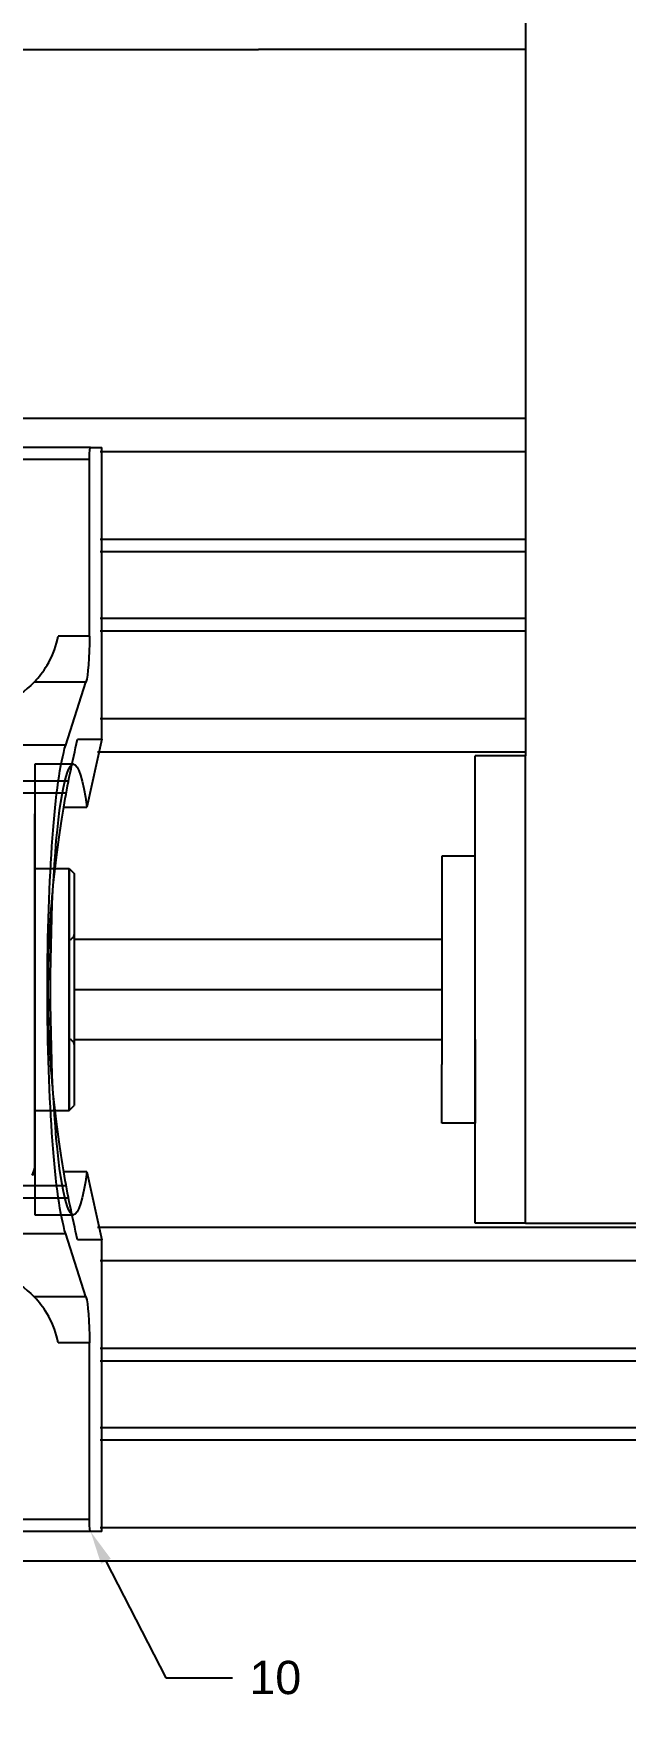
# Model space of a CAD drawing. Header units: millimetres. Extents: x -29 to 3384, y -388 to 1226.
# Drawn here: x 2436 to 2506.9, y 692.4 to 892.8 of the extents above; entities that cross this region are included whole.
import ezdxf
from ezdxf import colors
from ezdxf.entities.mleader import LeaderData, LeaderLine
from ezdxf.math import Vec2, Vec3

# ---------------------------------------------------------------- set-up
doc = ezdxf.new("R2010")
doc.units = ezdxf.units.MM
doc.linetypes.add('phl_thick', pattern=[0])
for name, color, linetype in [('HIDDEN', 7, 'Continuous'), ('projection', 7, 'Continuous'), ('THICK', 7, 'Continuous')]:
    doc.layers.add(name, color=color, linetype=linetype)
doc.styles.get("Standard").update_dxf_attribs({"font": 'arial.ttf'})

msp = doc.modelspace()

# ---------------------------------------------------------------- linework, layer by layer
for p, q in [((2494.94977, 897.22337), (2494.94977, 806.16337)), ((2494.94977, 890.85552), (2462.98711, 890.85552)), ((2494.94977, 806.16337), (2488.94977, 806.16337)), ((2488.94977, 750.16337), (2488.94977, 806.16337)), ((2494.94977, 750.16337), (2494.94977, 806.16337)), ((2488.94977, 794.15621), (2484.94977, 794.15621)), ((2484.94977, 794.15621), (2484.94977, 787.15621)), ((2488.94977, 784.15621), (2488.94977, 794.15621)), ((2484.94977, 787.15621), (2484.94977, 769.15621)), ((2484.94977, 784.15621), (2440.90525, 784.15621)), ((2440.90525, 778.16386), (2484.94977, 778.16346)), ((2440.90525, 772.15621), (2484.94977, 772.15621)), ((2488.94977, 772.15621), (2488.94977, 762.15621)), ((2484.94977, 762.15621), (2484.94977, 769.15621)), ((2488.94977, 762.15621), (2484.94977, 762.15621)), ((2494.94977, 750.16337), (2488.94977, 750.16337)), ((2494.94977, 750.16337), (2510.94977, 750.16337))]:
    msp.add_line(p, q)
at = {"layer": 'HIDDEN'}
for p, q in [((2441.31414, 808.16442), (2444.20525, 808.16442)), ((2440.82322, 805.16442), (2436.20525, 805.16442)), ((2436.20525, 805.16442), (2436.20525, 751.16442)), ((2416.17876, 803.16442), (2440.23174, 803.16442)), ((2439.95613, 801.71442), (2416.45437, 801.71442)), ((2436.20525, 778.16442), (2436.20525, 799.2108)), ((2436.20525, 792.66442), (2438.51002, 792.66442)), ((2438.47502, 791.34357), (2438.54473, 792.01061)), ((2438.54473, 792.01061), (2438.61644, 792.66442)), ((2440.30525, 778.16442), (2440.30525, 792.66442)), ((2438.28064, 789.27185), (2438.34271, 789.97327)), ((2438.34271, 789.97327), (2438.40758, 790.66416)), ((2438.40758, 790.66416), (2438.47502, 791.34357)), ((2438.11365, 787.11353), (2438.16591, 787.84117)), ((2438.16591, 787.84117), (2438.22163, 788.56088)), ((2438.22163, 788.56088), (2438.28064, 789.27185)), ((2437.97954, 784.89368), (2438.0203, 785.63872)), ((2438.0203, 785.63872), (2438.06505, 786.37903)), ((2438.06505, 786.37903), (2438.11365, 787.11353)), ((2437.91048, 783.39395), (2437.9429, 784.14504)), ((2437.9429, 784.14504), (2437.97954, 784.89368)), ((2440.30525, 778.16442), (2440.30525, 784.16442)), ((2440.30525, 784.16442), (2440.30525, 778.16442)), ((2437.83925, 781.13722), (2437.85862, 781.88887)), ((2437.85862, 781.88887), (2437.88237, 782.6415)), ((2437.88237, 782.6415), (2437.91048, 783.39395)), ((2437.80734, 778.90013), (2437.81365, 779.64165)), ((2437.81365, 779.64165), (2437.82427, 780.38774)), ((2437.82427, 780.38774), (2437.83925, 781.13722)), ((2436.20525, 757.11804), (2436.20525, 778.16442)), ((2437.80525, 778.16442), (2437.80734, 778.90013)), ((2437.80734, 777.42871), (2437.80525, 778.16442)), ((2437.81365, 776.6872), (2437.80734, 777.42871)), ((2440.30525, 772.16442), (2440.30525, 778.16442)), ((2440.30525, 778.16442), (2440.30525, 772.16442)), ((2440.30525, 763.66442), (2440.30525, 778.16442)), ((2437.82427, 775.9411), (2437.81365, 776.6872)), ((2437.83925, 775.19163), (2437.82427, 775.9411)), ((2437.85862, 774.43998), (2437.83925, 775.19163)), ((2437.88237, 773.68734), (2437.85862, 774.43998)), ((2437.91048, 772.9349), (2437.88237, 773.68734)), ((2437.9429, 772.1838), (2437.91048, 772.9349)), ((2437.97954, 771.43517), (2437.9429, 772.1838)), ((2438.0203, 770.69013), (2437.97954, 771.43517)), ((2438.06505, 769.94981), (2438.0203, 770.69013)), ((2438.11365, 769.21531), (2438.06505, 769.94981)), ((2438.16591, 768.48768), (2438.11365, 769.21531)), ((2438.22163, 767.76796), (2438.16591, 768.48768)), ((2438.28064, 767.05699), (2438.22163, 767.76796)), ((2438.34271, 766.35558), (2438.28064, 767.05699)), ((2438.40758, 765.66468), (2438.34271, 766.35558)), ((2438.47502, 764.98527), (2438.40758, 765.66468)), ((2436.20525, 763.66442), (2438.51002, 763.66442)), ((2438.54473, 764.31824), (2438.47502, 764.98527)), ((2438.61644, 763.66442), (2438.54473, 764.31824)), ((2439.95613, 754.61442), (2416.45437, 754.61442)), ((2440.23174, 753.16442), (2416.17876, 753.16442)), ((2436.20525, 751.16442), (2440.82322, 751.16442)), ((2444.20525, 748.16442), (2441.31414, 748.16442))]:
    msp.add_line(p, q, dxfattribs=at)
for centre, radius, start, end in [((2440.30525, 784.76442), 0.6, 269.9999813, 0.0000198), ((2440.30525, 771.56442), 0.6, 359.9999802, 90.0000187), ((2428.20525, 778.16442), 23.5, 288.8926916, 289.9028162), ((2434.20525, 757.11804), 2, 323.5730248, 0.0000374)]:
    msp.add_arc(centre, radius, start, end, dxfattribs=at)
at = {"layer": 'HIDDEN', "extrusion": (0, 0, -1)}
for major_axis, start_param, end_param in [((130, 0), -2.972558085, -2.908724475), ((0, -130), 1.337928149, 1.401761758)]:
    msp.add_ellipse((2567.80525, 778.16442), major_axis=major_axis, ratio=1, start_param=start_param, end_param=end_param, dxfattribs=at)
at = {"layer": 'projection', "color": 7, "linetype": 'phl_thick'}
for p, q in [((2223.80054, 890.85552), (2462.98711, 890.85552)), ((2378.02677, 846.66399), (2494.94977, 846.66399)), ((2444.02677, 842.66399), (2494.94977, 842.66399)), ((2444.02677, 832.16399), (2494.94977, 832.16399)), ((2444.02677, 830.66399), (2494.94977, 830.66399)), ((2444.02677, 822.66399), (2494.94977, 822.66399)), ((2444.02677, 821.16399), (2494.94977, 821.16399)), ((2444.02677, 810.66399), (2494.94977, 810.66399)), ((2443.69328, 806.66399), (2494.94977, 806.66399)), ((2443.70567, 749.66399), (2570.36222, 749.66399)), ((2444.02677, 745.66399), (2570.36222, 745.66399)), ((2444.02677, 735.16399), (2570.36222, 735.16399)), ((2444.02677, 733.66399), (2570.36222, 733.66399)), ((2444.02677, 725.66399), (2570.36222, 725.66399)), ((2444.02677, 724.16399), (2570.36222, 724.16399)), ((2444.02677, 713.66399), (2570.36222, 713.66399)), ((2378.02677, 709.66399), (2570.36222, 709.66399))]:
    msp.add_line(p, q, dxfattribs=at)
at = {"layer": 'THICK'}
for p, q in [((2442.87986, 843.16442), (2413.53064, 843.16442)), ((2442.73259, 841.71442), (2413.67791, 841.71442)), ((2442.73259, 820.53462), (2442.73259, 841.71442)), ((2442.87986, 843.16442), (2444.20525, 843.16442)), ((2444.20525, 808.16442), (2444.20525, 843.16442)), ((2438.67482, 819.2898), (2438.79899, 819.70278)), ((2438.79899, 819.70278), (2438.90661, 820.11899)), ((2438.90661, 820.11899), (2438.9971, 820.53462)), ((2442.73259, 820.53462), (2438.9971, 820.53462)), ((2437.85672, 817.38724), (2438.03983, 817.73699)), ((2438.03983, 817.73699), (2438.21559, 818.10447)), ((2438.21559, 818.10447), (2438.38133, 818.48753)), ((2438.38133, 818.48753), (2438.53502, 818.88366)), ((2438.53502, 818.88366), (2438.67482, 819.2898)), ((2436.38617, 815.31105), (2436.5547, 815.503)), ((2436.5547, 815.503), (2436.73378, 815.71718)), ((2436.73378, 815.71718), (2436.91892, 815.95097)), ((2436.91892, 815.95097), (2437.10598, 816.2009)), ((2437.10598, 816.2009), (2437.29148, 816.4644)), ((2437.29148, 816.4644), (2437.47948, 816.74936)), ((2437.47948, 816.74936), (2437.66894, 817.05741)), ((2437.66894, 817.05741), (2437.85672, 817.38724)), ((2436.09851, 815.00306), (2436.23268, 815.14375)), ((2442.32067, 815.00306), (2436.09851, 815.00306)), ((2436.23268, 815.14375), (2436.38617, 815.31105)), ((2439.88563, 807.44353), (2442.32067, 815.00306)), ((2439.88563, 807.44353), (2416.52487, 807.44353)), ((2444.20525, 808.16442), (2442.43132, 800.03442)), ((2439.49721, 799.07006), (2439.57799, 799.55993)), ((2439.57799, 799.55993), (2439.65806, 800.03442)), ((2439.65806, 800.03442), (2442.43132, 800.03442)), ((2439.174, 796.97936), (2439.25424, 797.51997)), ((2439.25424, 797.51997), (2439.33498, 798.04878)), ((2439.33498, 798.04878), (2439.41609, 798.56593)), ((2439.41609, 798.56593), (2439.49721, 799.07006)), ((2438.93163, 795.24043), (2439.01245, 795.83965)), ((2439.01245, 795.83965), (2439.09335, 796.41949)), ((2439.09335, 796.41949), (2439.174, 796.97936)), ((2438.69331, 793.3337), (2438.7717, 793.98666)), ((2438.7717, 793.98666), (2438.85126, 794.62251)), ((2438.85126, 794.62251), (2438.93163, 795.24043)), ((2438.51002, 792.66442), (2440.30525, 792.66442)), ((2438.61644, 792.66442), (2438.69331, 793.3337)), ((2440.30525, 792.66442), (2440.30525, 778.16442)), ((2440.30525, 792.66442), (2440.90525, 792.06442)), ((2440.90525, 792.06442), (2440.90525, 778.16442)), ((2440.30525, 778.16442), (2440.30525, 763.66442)), ((2440.90525, 778.16442), (2440.90525, 764.26442)), ((2438.51002, 763.66442), (2440.30525, 763.66442)), ((2438.69331, 762.99515), (2438.61644, 763.66442)), ((2440.30525, 763.66442), (2440.90525, 764.26442)), ((2438.7717, 762.34218), (2438.69331, 762.99515)), ((2438.85126, 761.70634), (2438.7717, 762.34218)), ((2438.93163, 761.08841), (2438.85126, 761.70634)), ((2439.01245, 760.4892), (2438.93163, 761.08841)), ((2439.09335, 759.90935), (2439.01245, 760.4892)), ((2439.174, 759.34949), (2439.09335, 759.90935)), ((2439.25424, 758.80887), (2439.174, 759.34949)), ((2439.33498, 758.28006), (2439.25424, 758.80887)), ((2439.41609, 757.76292), (2439.33498, 758.28006)), ((2439.49721, 757.25878), (2439.41609, 757.76292)), ((2439.57799, 756.76892), (2439.49721, 757.25878)), ((2439.65806, 756.29442), (2439.57799, 756.76892)), ((2442.43132, 756.29442), (2439.65806, 756.29442)), ((2442.43132, 756.29442), (2444.20525, 748.16442)), ((2439.88563, 748.88531), (2416.52487, 748.88531)), ((2442.32067, 741.32578), (2439.88563, 748.88531)), ((2444.20525, 713.16442), (2444.20525, 748.16442)), ((2436.23268, 741.18509), (2436.09851, 741.32578)), ((2442.32067, 741.32578), (2436.09851, 741.32578)), ((2436.38617, 741.01779), (2436.23268, 741.18509)), ((2436.55471, 740.82589), (2436.38617, 741.01779)), ((2436.73378, 740.61167), (2436.55471, 740.82589)), ((2436.91892, 740.37787), (2436.73378, 740.61167)), ((2437.10598, 740.12794), (2436.91892, 740.37787)), ((2437.29148, 739.86445), (2437.10598, 740.12794)), ((2437.47948, 739.57948), (2437.29148, 739.86445)), ((2437.66894, 739.27143), (2437.47948, 739.57948)), ((2437.85672, 738.94161), (2437.66894, 739.27143)), ((2438.03983, 738.59186), (2437.85672, 738.94161)), ((2438.21558, 738.22437), (2438.03983, 738.59186)), ((2438.38133, 737.84132), (2438.21558, 738.22437)), ((2438.53502, 737.44518), (2438.38133, 737.84132)), ((2438.67482, 737.03905), (2438.53502, 737.44518)), ((2438.79899, 736.62606), (2438.67482, 737.03905)), ((2438.90661, 736.20986), (2438.79899, 736.62606)), ((2438.9971, 735.79423), (2438.90661, 736.20986)), ((2442.73259, 735.79423), (2438.9971, 735.79423)), ((2442.73259, 714.61442), (2442.73259, 735.79423)), ((2442.73259, 714.61442), (2413.67791, 714.61442)), ((2442.87986, 713.16442), (2413.53064, 713.16442)), ((2444.20525, 713.16442), (2442.87986, 713.16442))]:
    msp.add_line(p, q, dxfattribs=at)
at = {"layer": 'THICK', "extrusion": (0, 0, -1)}
for centre, major_axis, ratio, start_param, end_param in [((2442.87986, 841.71442), (0, 1.45), 0.1015625, -1.570796327, 0), ((2442.14353, 820.53462), (0, -5.8), 0.1015625, -1.570796327, -0.305432619), ((2428.20525, 822.66442), (0, 11), 1, 2.341286928, 3.941898379), ((2440.82322, 778.16442), (0, 30.7), 0.1015625, -2.836160034, -0.305432619), ((2440.82322, 778.16442), (0, -27), 0.1015625, 0, 3.141592654), ((2440.82322, 778.16442), (0, -27), 0.1015625, 3.141592654, 3.768236977), ((2440.82322, 778.16442), (0, -27), 0.1015625, -0.626644323, 0), ((2428.20525, 733.66442), (0, -11), 1, 2.341286928, 3.941898379), ((2442.14353, 735.79423), (0, -5.8), 0.1015625, -2.836160034, -1.570796327), ((2442.87986, 714.61442), (0, 1.45), 0.1015625, -3.141592654, -1.570796327)]:
    msp.add_ellipse(centre, major_axis=major_axis, ratio=ratio, start_param=start_param, end_param=end_param, dxfattribs=at)

# ---------------------------------------------------------------- leaders
ml = msp.add_multileader_mtext('Standard')
ml.set_content('{\\fArial|b0|i0|c238|p34;10}', color=256)
ml.set_leader_properties()
ml.build(insert=Vec2(0, 0))
ctx = ml.context
ctx.base_point, ctx.plane_origin = Vec3(2459.88918, 695.64792), Vec3(2442.87885, 713.16446)
notes = []
notes.append((ctx, [(0, (1, 1, 0), (2451.88918, 695.64792), (1, 0), 8, [(0, [(2442.87885, 713.16446)], 0, [])])]))
ctx.mtext.insert, ctx.mtext.flow_direction = Vec3(2461.88918, 697.68203), 5
for ctx, leaders in notes:
    for number, flags, end, landing, length, lines in leaders:
        leader = LeaderData()
        leader.index, (leader.has_last_leader_line, leader.has_dogleg_vector, leader.attachment_direction) = number, flags
        leader.last_leader_point, leader.dogleg_vector, leader.dogleg_length = Vec3(end), Vec3(landing), length
        for number, points, colour, breaks in lines:
            line = LeaderLine()
            line.index, line.vertices, line.color, line.breaks = number, Vec3.list(points), colors.encode_raw_color(colour), breaks
            leader.lines.append(line)
        ctx.leaders.append(leader)

doc.saveas('drawing.dxf')
